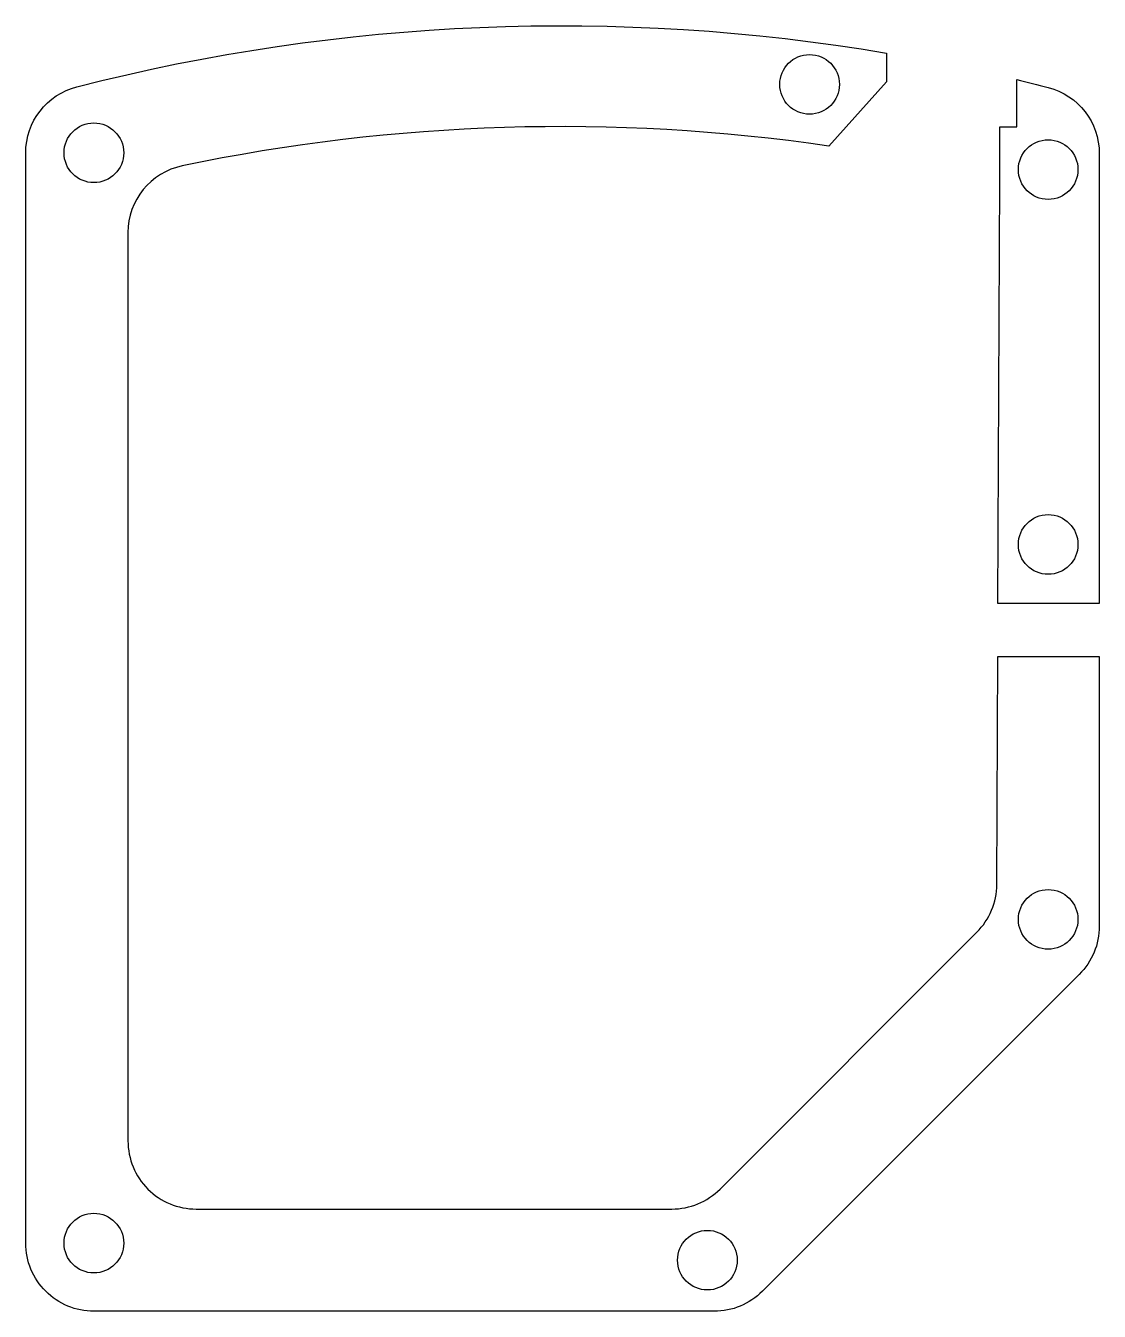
# Model space of a CAD drawing. Header units: millimetres. Extents: x -29 to 34, y -41 to 34.4.
import ezdxf

# ---------------------------------------------------------------- set-up
doc = ezdxf.new("R2010")
doc.units = ezdxf.units.MM
doc.layers.get('0').update_dxf_attribs({"linetype": 'CONTINUOUS'})

msp = doc.modelspace()

# ---------------------------------------------------------------- linework, layer by layer
for points in [[(-25.993, 30.86, -0.105006), (21.516, 32.839), (21.516, 31.147), (18.127, 27.378, 0.08813), (-19.82, 26.217, 0.354982), (-23, 22.302), (-23, -31, 0.414214), (-19, -35), (8.916, -35, 0.198912), (11.744, -33.828), (26.813, -18.759, 0.197812), (27.985, -15.948), (28.041, -2.565), (34, -2.565), (34, -18.401, -0.198912), (32.828, -21.229), (14.229, -39.828, -0.198912), (11.401, -41), (-25, -41, -0.414214), (-29, -37), (-29, 26.985, -0.342505)], [(29.154, 28.5), (29.154, 31.277, -0.004151), (30.999, 30.818, -0.342086), (34, 26.944), (34, 0.531), (28.055, 0.531), (28.16, 25.424), (28.173, 28.5)]]:
    msp.add_lwpolyline(points, format="xyb", close=True)
for centre in [(17, 31), (-25, 26.985), (31, 26), (31, 4), (31, -18), (-25, -37), (11, -38)]:
    msp.add_circle(centre, 1.75)

doc.saveas('drawing.dxf')
